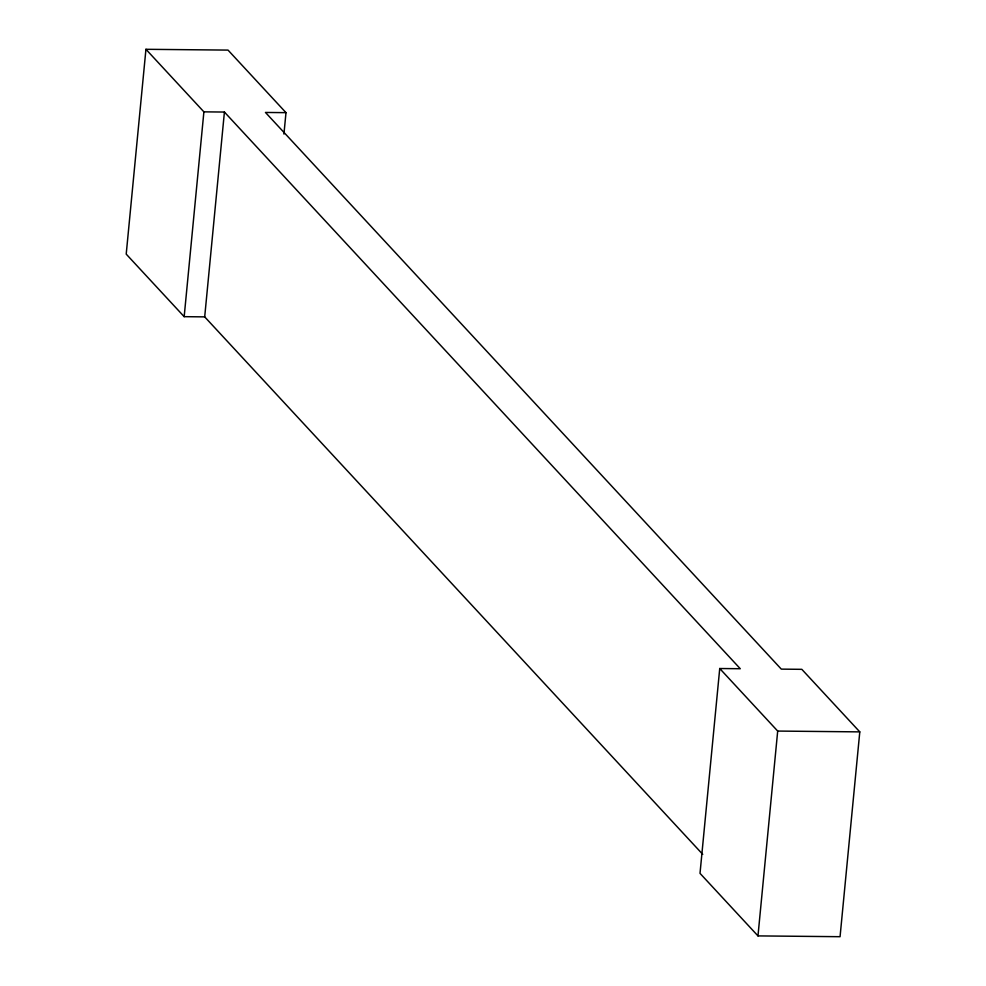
<?xml version="1.0" encoding="UTF-8"?>
<svg xmlns="http://www.w3.org/2000/svg" width="986" height="986" viewBox="0 0 986 986"><rect width="100%" height="100%" fill="white"/><g stroke="black" fill="none" stroke-linecap="round" stroke-linejoin="round"><path stroke-width="1.48" d="M283.931 134.059L285.989 112.65L228.025 50.101L145.94 49.3L126.208 254.117L184.172 316.666L204.694 316.876L702.747 854.357M184.172 316.666L203.892 111.849L145.94 49.3M204.694 316.876L224.414 112.047L203.892 111.849M224.414 112.047L740.264 668.73L719.731 668.52L700.011 873.349L757.975 935.899L840.06 936.7L859.792 731.883L801.828 669.334L781.306 669.124L265.468 112.453L285.989 112.65M757.975 935.899L777.695 731.07L719.731 668.52M777.695 731.07L859.792 731.883"/></g></svg>
